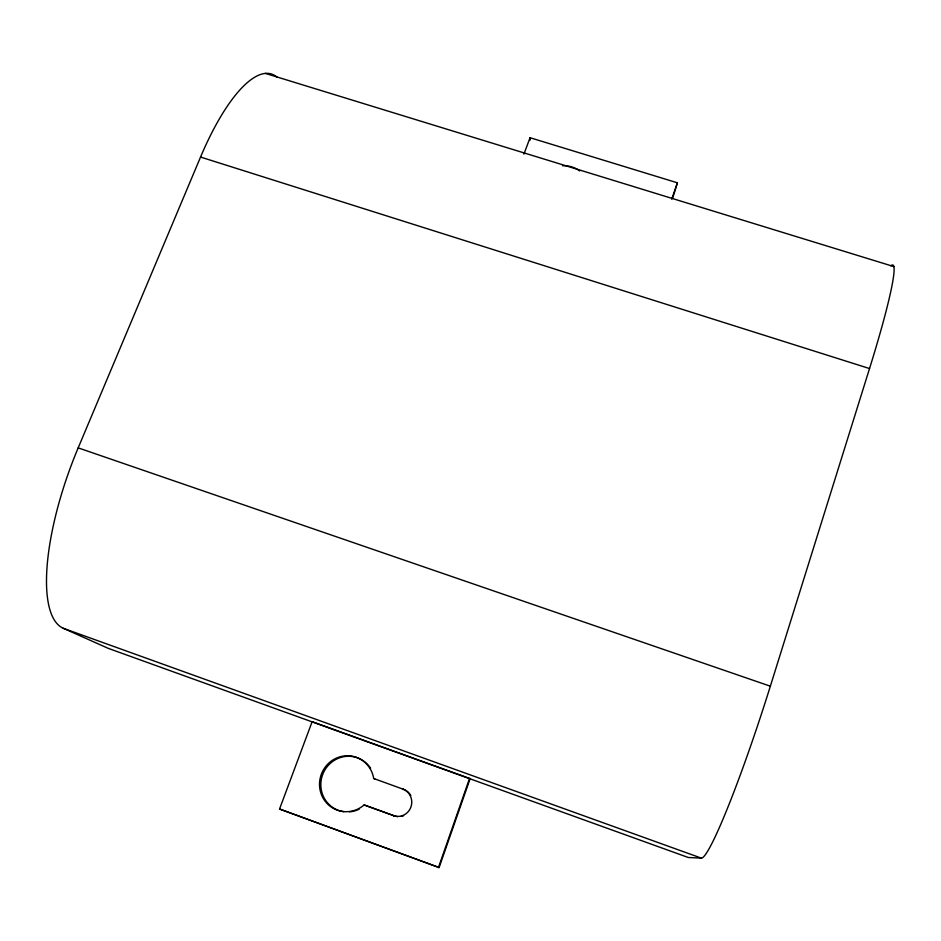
<?xml version="1.0" encoding="UTF-8"?>
<svg xmlns="http://www.w3.org/2000/svg" width="941" height="941" viewBox="0 0 941 941"><rect width="100%" height="100%" fill="white"/><g stroke="black" fill="none" stroke-linecap="round" stroke-linejoin="round"><path stroke-width="1.41" d="M523.925 154.148L530.054 137.715L677.426 182.813L672.568 198.445M276.983 77.138A147.925 46.38 -73.3 0 0 200.551 157.053L78.185 447.869A153.795 50.085 -69.7 0 0 63.247 628.27L108.25 648.361L688.294 857.498L701.363 858.133A162.099 12.927 -72 0 0 770.35 686.201L869.531 368.554A155.594 11.915 -71.2 0 0 890.88 265.844M438.424 867.614L469.547 778.419L312.141 721.665L279.548 809.013L439.106 867.531L470.065 778.819L469.547 778.419M671.686 199.245L677.426 182.813M279.548 809.013L439.106 867.531M374.73 778.889L373.695 778.489A28.089 27.171 -69.4 0 0 337.678 757.576A28.089 27.171 -69.4 0 0 323.034 798.027A28.089 27.171 -69.4 0 0 364.12 804.943L394.208 815.812A14.033 13.621 -76.4 0 0 397.69 816.576M364.12 804.943L394.208 815.812M265.315 73.386L893.95 266.609M200.551 157.053L869.531 368.554M78.185 447.869L770.35 686.201M63.247 628.27L701.363 858.133M373.695 778.489L403.654 789.393A14.033 13.621 -76.4 0 1 410.782 795.474M403.654 789.393L402.783 789.052A14.103 13.692 -76.3 0 1 410.923 807.037A14.103 13.692 -76.3 0 1 393.279 815.624M312.141 721.665L313.494 722.37M530.054 137.715L530.159 140.08M403.571 815.729A14.033 13.621 -76.4 0 1 401.254 816.388M343.841 811.683A27.936 27.018 -69.6 0 1 325.104 769.62A27.936 27.018 -69.6 0 1 370.589 768.221M359.168 809.189A27.936 27.018 -69.6 0 1 349.534 811.836M562.577 165.722A25.254 23.501 -3.5 0 1 579.691 170.921"/></g></svg>
